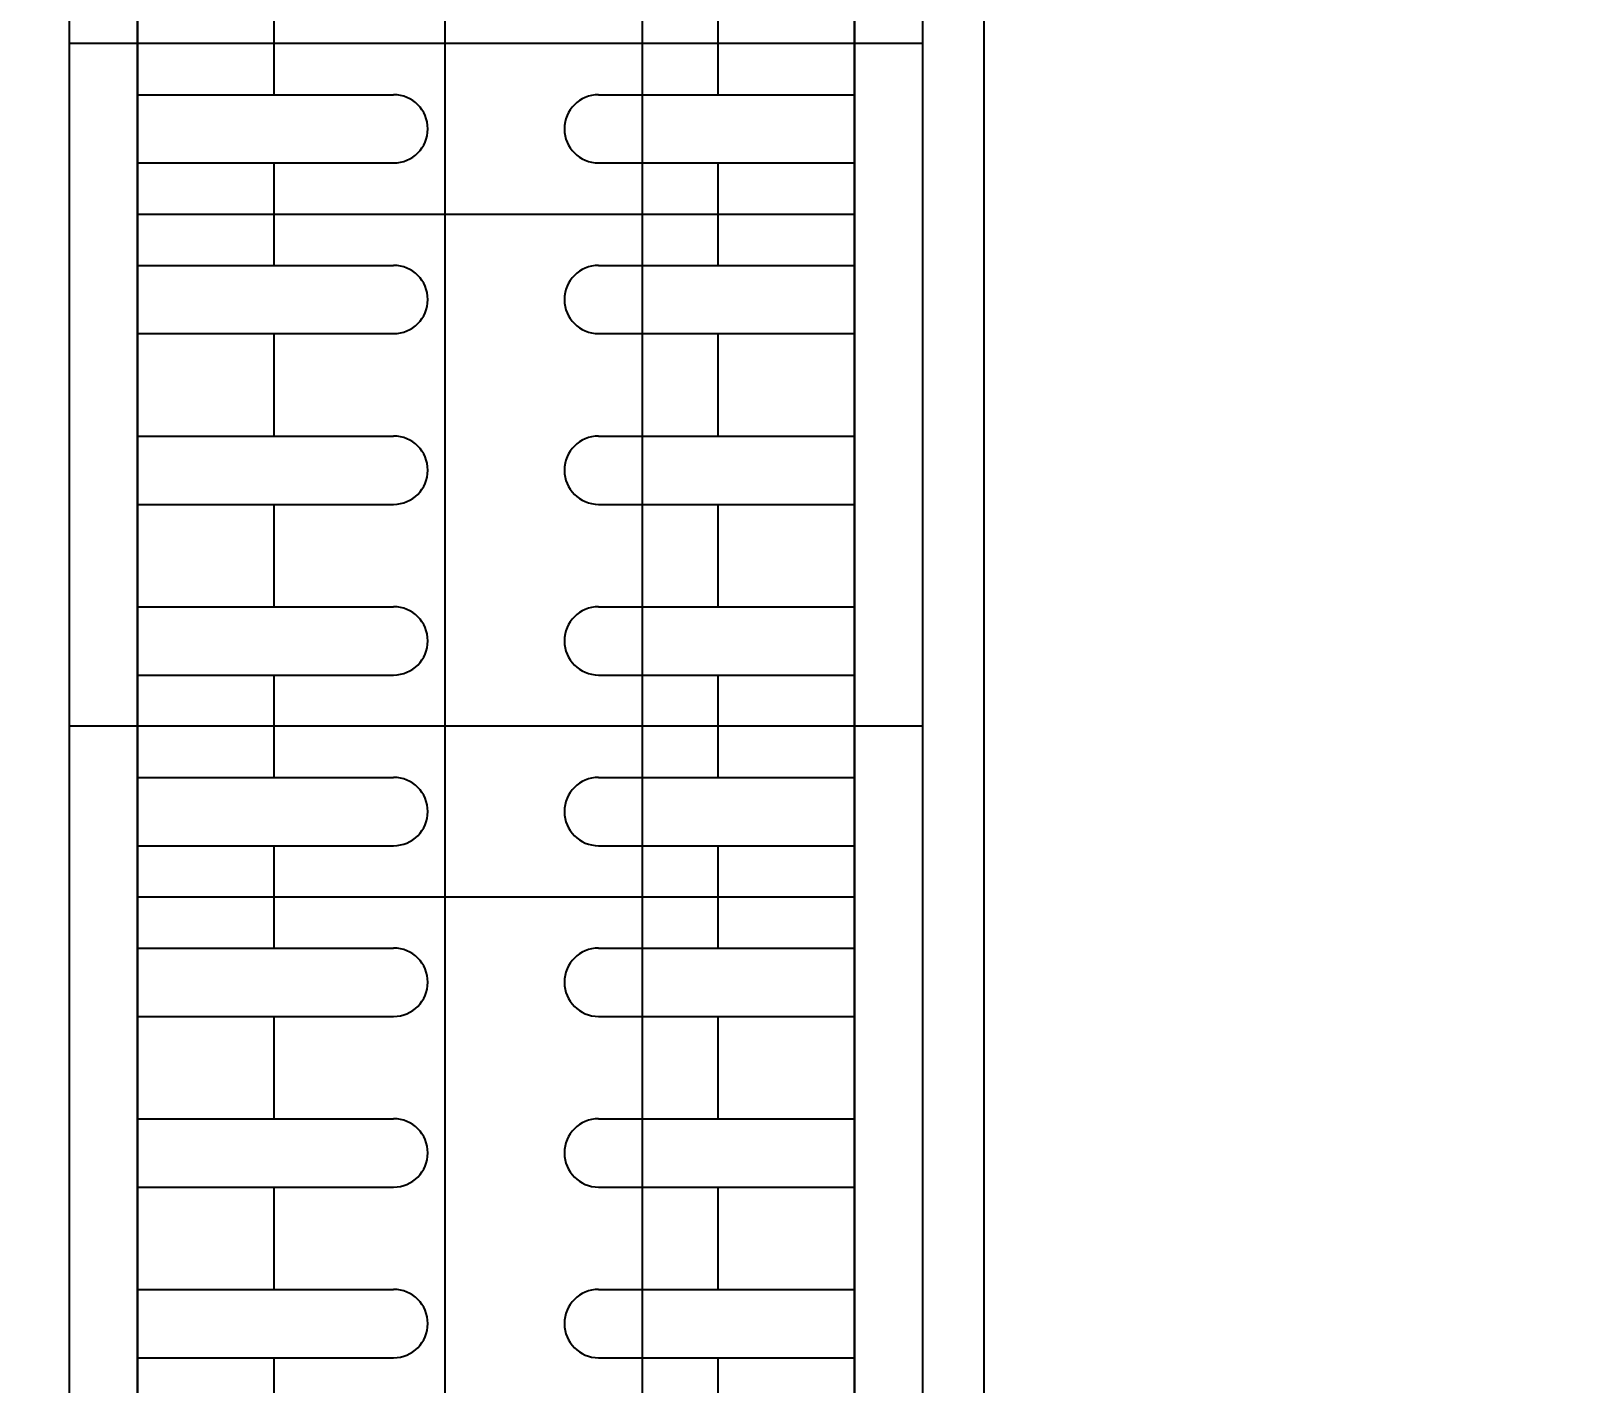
# Model space of a CAD drawing. Header units: inches. Extents: x 21 to 38546, y 13 to 15001.
# Drawn here: x 5545.92 to 5568.41, y 2359.6 to 2379.41 of the extents above; entities that cross this region are included whole.
import ezdxf

# ---------------------------------------------------------------- set-up
doc = ezdxf.new("R2010")
doc.units = ezdxf.units.IN
doc.header["$MEASUREMENT"] = 0
for name, color, linetype in [('pex_boru_dönüş', 5, 'Continuous'), ('pex_boru_gidiş', 1, 'Continuous'), ('RAST-IST-RADYATÖR-DİNAMİK BLOK', 83, 'Continuous')]:
    doc.layers.add(name, color=color, linetype=linetype)
doc.layers.add('Z_MİM_-KM-TEXT', color=8, linetype='Continuous', lineweight=25)
doc.styles.add('S1', font='arial.ttf', dxfattribs={"width": 0.75, "height": 11})

# ---------------------------------------------------------------- blocks, each defined once
blk = doc.blocks.new('IS_RADYATOR-PLAN-90')
at = {"layer": 'RAST-IST-RADYATÖR-DİNAMİK BLOK', "color": 7}
for p, q in [((80.75, 11.5), (80.75, 7.75)), ((81.75, 11.5), (81.75, 7.75)), ((83.25, 11.5), (83.25, 7.75)), ((84.25, 11.5), (84.25, 7.75)), ((85.75, 11.5), (85.75, 7.75)), ((86.75, 11.5), (86.75, 7.75)), ((80, 9.5), (80.75, 9.5)), ((81.75, 9.5), (82.5, 9.5)), ((82.5, 9.5), (83.25, 9.5)), ((84.25, 9.5), (85, 9.5)), ((85, 9.5), (85.75, 9.5)), ((86.75, 9.5), (87.5, 9.5)), ((80.75, 4.75), (80.75, 1)), ((81.75, 4.75), (81.75, 1)), ((83.25, 4.75), (83.25, 1)), ((84.25, 4.75), (84.25, 1)), ((85.75, 4.75), (85.75, 1)), ((86.75, 4.75), (86.75, 1)), ((80, 3), (80.75, 3)), ((81.75, 3), (82.5, 3)), ((82.5, 3), (83.25, 3)), ((84.25, 3), (85, 3)), ((85, 3), (85.75, 3)), ((86.75, 3), (87.5, 3))]:
    blk.add_line(p, q, dxfattribs=at)
at = {"layer": 'RAST-IST-RADYATÖR-DİNAMİK BLOK'}
for points in [[(0, 0), (90, 0), (90, 12.5), (0, 12.5)], [(2.5, 11.5), (87.5, 11.5), (87.5, 1), (2.5, 1)]]:
    blk.add_lwpolyline(points, dxfattribs=at)
at = {"layer": 'RAST-IST-RADYATÖR-DİNAMİK BLOK', "color": 7}
for centre, start, end in [((81.25, 7.75), 180, 0), ((83.75, 7.75), 180, 0), ((86.25, 7.75), 180, 0), ((81.25, 4.75), 0, 180), ((83.75, 4.75), 0, 180), ((86.25, 4.75), 0, 180)]:
    blk.add_arc(centre, 0.5, start, end, dxfattribs=at)
blk = doc.blocks.new('IS_RADYATOR-PLAN-100')
at = {"layer": 'RAST-IST-RADYATÖR-DİNAMİK BLOK', "color": 7}
for p, q in [((80.75, 11.5), (80.75, 7.75)), ((81.75, 11.5), (81.75, 7.75)), ((83.25, 11.5), (83.25, 7.75)), ((84.25, 11.5), (84.25, 7.75)), ((85.75, 11.5), (85.75, 7.75)), ((86.75, 11.5), (86.75, 7.75)), ((88.25, 11.5), (88.25, 7.75)), ((89.25, 11.5), (89.25, 7.75)), ((90.75, 11.5), (90.75, 7.75)), ((91.75, 11.5), (91.75, 7.75)), ((93.25, 11.5), (93.25, 7.75)), ((94.25, 11.5), (94.25, 7.75)), ((95.75, 11.5), (95.75, 7.75)), ((96.75, 11.5), (96.75, 7.75)), ((80, 9.5), (80.75, 9.5)), ((81.75, 9.5), (82.5, 9.5)), ((82.5, 9.5), (83.25, 9.5)), ((84.25, 9.5), (85, 9.5)), ((85, 9.5), (85.75, 9.5)), ((86.75, 9.5), (87.5, 9.5)), ((87.5, 9.5), (88.25, 9.5)), ((89.25, 9.5), (90, 9.5)), ((90, 9.5), (90.75, 9.5)), ((91.75, 9.5), (92.5, 9.5)), ((92.5, 9.5), (93.25, 9.5)), ((94.25, 9.5), (95, 9.5)), ((95, 9.5), (95.75, 9.5)), ((96.75, 9.5), (97.5, 9.5)), ((80.75, 4.75), (80.75, 1)), ((81.75, 4.75), (81.75, 1)), ((83.25, 4.75), (83.25, 1)), ((84.25, 4.75), (84.25, 1)), ((85.75, 4.75), (85.75, 1)), ((86.75, 4.75), (86.75, 1)), ((88.25, 4.75), (88.25, 1)), ((89.25, 4.75), (89.25, 1)), ((90.75, 4.75), (90.75, 1)), ((91.75, 4.75), (91.75, 1)), ((93.25, 4.75), (93.25, 1)), ((94.25, 4.75), (94.25, 1)), ((95.75, 4.75), (95.75, 1)), ((96.75, 4.75), (96.75, 1)), ((80, 3), (80.75, 3)), ((81.75, 3), (82.5, 3)), ((82.5, 3), (83.25, 3)), ((84.25, 3), (85, 3)), ((85, 3), (85.75, 3)), ((86.75, 3), (87.5, 3)), ((87.5, 3), (88.25, 3)), ((89.25, 3), (90, 3)), ((90, 3), (90.75, 3)), ((91.75, 3), (92.5, 3)), ((92.5, 3), (93.25, 3)), ((94.25, 3), (95, 3)), ((95, 3), (95.75, 3)), ((96.75, 3), (97.5, 3))]:
    blk.add_line(p, q, dxfattribs=at)
at = {"layer": 'RAST-IST-RADYATÖR-DİNAMİK BLOK'}
for points in [[(0, 0), (100, 0), (100, 12.5), (0, 12.5)], [(2.5, 11.5), (97.5, 11.5), (97.5, 1), (2.5, 1)]]:
    blk.add_lwpolyline(points, dxfattribs=at)
at = {"layer": 'RAST-IST-RADYATÖR-DİNAMİK BLOK', "color": 7}
for centre, start, end in [((81.25, 7.75), 180, 0), ((83.75, 7.75), 180, 0), ((86.25, 7.75), 180, 0), ((88.75, 7.75), 180, 0), ((91.25, 7.75), 180, 0), ((93.75, 7.75), 180, 0), ((96.25, 7.75), 180, 0), ((81.25, 4.75), 0, 180), ((83.75, 4.75), 0, 180), ((86.25, 4.75), 0, 180), ((88.75, 4.75), 0, 180), ((91.25, 4.75), 0, 180), ((93.75, 4.75), 0, 180), ((96.25, 4.75), 0, 180)]:
    blk.add_arc(centre, 0.5, start, end, dxfattribs=at)
blk = doc.blocks.new('IS_RADYATOR-PLAN-110')
at = {"layer": 'RAST-IST-RADYATÖR-DİNAMİK BLOK', "color": 7}
for p, q in [((80.75, 11.5), (80.75, 7.75)), ((81.75, 11.5), (81.75, 7.75)), ((83.25, 11.5), (83.25, 7.75)), ((84.25, 11.5), (84.25, 7.75)), ((85.75, 11.5), (85.75, 7.75)), ((86.75, 11.5), (86.75, 7.75)), ((88.25, 11.5), (88.25, 7.75)), ((89.25, 11.5), (89.25, 7.75)), ((90.75, 11.5), (90.75, 7.75)), ((91.75, 11.5), (91.75, 7.75)), ((93.25, 11.5), (93.25, 7.75)), ((94.25, 11.5), (94.25, 7.75)), ((95.75, 11.5), (95.75, 7.75)), ((96.75, 11.5), (96.75, 7.75)), ((98.25, 11.5), (98.25, 7.75)), ((99.25, 11.5), (99.25, 7.75)), ((80, 9.5), (80.75, 9.5)), ((81.75, 9.5), (82.5, 9.5)), ((82.5, 9.5), (83.25, 9.5)), ((84.25, 9.5), (85, 9.5)), ((85, 9.5), (85.75, 9.5)), ((86.75, 9.5), (87.5, 9.5)), ((87.5, 9.5), (88.25, 9.5)), ((89.25, 9.5), (90, 9.5)), ((90, 9.5), (90.75, 9.5)), ((91.75, 9.5), (92.5, 9.5)), ((92.5, 9.5), (93.25, 9.5)), ((94.25, 9.5), (95, 9.5)), ((95, 9.5), (95.75, 9.5)), ((96.75, 9.5), (97.5, 9.5)), ((97.5, 9.5), (98.25, 9.5)), ((99.25, 9.5), (100, 9.5)), ((100, 9.5), (100.75, 9.5)), ((80.75, 4.75), (80.75, 1)), ((81.75, 4.75), (81.75, 1)), ((83.25, 4.75), (83.25, 1)), ((84.25, 4.75), (84.25, 1)), ((85.75, 4.75), (85.75, 1)), ((86.75, 4.75), (86.75, 1)), ((88.25, 4.75), (88.25, 1)), ((89.25, 4.75), (89.25, 1)), ((90.75, 4.75), (90.75, 1)), ((91.75, 4.75), (91.75, 1)), ((93.25, 4.75), (93.25, 1)), ((94.25, 4.75), (94.25, 1)), ((95.75, 4.75), (95.75, 1)), ((96.75, 4.75), (96.75, 1)), ((98.25, 4.75), (98.25, 1)), ((99.25, 4.75), (99.25, 1)), ((80, 3), (80.75, 3)), ((81.75, 3), (82.5, 3)), ((82.5, 3), (83.25, 3)), ((84.25, 3), (85, 3)), ((85, 3), (85.75, 3)), ((86.75, 3), (87.5, 3)), ((87.5, 3), (88.25, 3)), ((89.25, 3), (90, 3)), ((90, 3), (90.75, 3)), ((91.75, 3), (92.5, 3)), ((92.5, 3), (93.25, 3)), ((94.25, 3), (95, 3)), ((95, 3), (95.75, 3)), ((96.75, 3), (97.5, 3)), ((97.5, 3), (98.25, 3)), ((99.25, 3), (100, 3)), ((100, 3), (100.75, 3))]:
    blk.add_line(p, q, dxfattribs=at)
at = {"layer": 'RAST-IST-RADYATÖR-DİNAMİK BLOK'}
for points in [[(0, 0), (110, 0), (110, 12.5), (0, 12.5)], [(2.5, 11.5), (107.5, 11.5), (107.5, 1), (2.5, 1)]]:
    blk.add_lwpolyline(points, dxfattribs=at)
at = {"layer": 'RAST-IST-RADYATÖR-DİNAMİK BLOK', "color": 7}
for centre, start, end in [((81.25, 7.75), 180, 0), ((83.75, 7.75), 180, 0), ((86.25, 7.75), 180, 0), ((88.75, 7.75), 180, 0), ((91.25, 7.75), 180, 0), ((93.75, 7.75), 180, 0), ((96.25, 7.75), 180, 0), ((98.75, 7.75), 180, 0), ((81.25, 4.75), 0, 180), ((83.75, 4.75), 0, 180), ((86.25, 4.75), 0, 180), ((88.75, 4.75), 0, 180), ((91.25, 4.75), 0, 180), ((93.75, 4.75), 0, 180), ((96.25, 4.75), 0, 180), ((98.75, 4.75), 0, 180)]:
    blk.add_arc(centre, 0.5, start, end, dxfattribs=at)
blk = doc.blocks.new('IS_RADYATOR-PLAN-120')
at = {"layer": 'RAST-IST-RADYATÖR-DİNAMİK BLOK', "color": 7}
for p, q in [((80.75, 11.5), (80.75, 7.75)), ((81.75, 11.5), (81.75, 7.75)), ((83.25, 11.5), (83.25, 7.75)), ((84.25, 11.5), (84.25, 7.75)), ((85.75, 11.5), (85.75, 7.75)), ((86.75, 11.5), (86.75, 7.75)), ((88.25, 11.5), (88.25, 7.75)), ((89.25, 11.5), (89.25, 7.75)), ((90.75, 11.5), (90.75, 7.75)), ((91.75, 11.5), (91.75, 7.75)), ((93.25, 11.5), (93.25, 7.75)), ((94.25, 11.5), (94.25, 7.75)), ((95.75, 11.5), (95.75, 7.75)), ((96.75, 11.5), (96.75, 7.75)), ((98.25, 11.5), (98.25, 7.75)), ((99.25, 11.5), (99.25, 7.75)), ((80, 9.5), (80.75, 9.5)), ((81.75, 9.5), (82.5, 9.5)), ((82.5, 9.5), (83.25, 9.5)), ((84.25, 9.5), (85, 9.5)), ((85, 9.5), (85.75, 9.5)), ((86.75, 9.5), (87.5, 9.5)), ((87.5, 9.5), (88.25, 9.5)), ((89.25, 9.5), (90, 9.5)), ((90, 9.5), (90.75, 9.5)), ((91.75, 9.5), (92.5, 9.5)), ((92.5, 9.5), (93.25, 9.5)), ((94.25, 9.5), (95, 9.5)), ((95, 9.5), (95.75, 9.5)), ((96.75, 9.5), (97.5, 9.5)), ((97.5, 9.5), (98.25, 9.5)), ((99.25, 9.5), (100, 9.5)), ((100, 9.5), (100.75, 9.5)), ((80.75, 4.75), (80.75, 1)), ((81.75, 4.75), (81.75, 1)), ((83.25, 4.75), (83.25, 1)), ((84.25, 4.75), (84.25, 1)), ((85.75, 4.75), (85.75, 1)), ((86.75, 4.75), (86.75, 1)), ((88.25, 4.75), (88.25, 1)), ((89.25, 4.75), (89.25, 1)), ((90.75, 4.75), (90.75, 1)), ((91.75, 4.75), (91.75, 1)), ((93.25, 4.75), (93.25, 1)), ((94.25, 4.75), (94.25, 1)), ((95.75, 4.75), (95.75, 1)), ((96.75, 4.75), (96.75, 1)), ((98.25, 4.75), (98.25, 1)), ((99.25, 4.75), (99.25, 1)), ((80, 3), (80.75, 3)), ((81.75, 3), (82.5, 3)), ((82.5, 3), (83.25, 3)), ((84.25, 3), (85, 3)), ((85, 3), (85.75, 3)), ((86.75, 3), (87.5, 3)), ((87.5, 3), (88.25, 3)), ((89.25, 3), (90, 3)), ((90, 3), (90.75, 3)), ((91.75, 3), (92.5, 3)), ((92.5, 3), (93.25, 3)), ((94.25, 3), (95, 3)), ((95, 3), (95.75, 3)), ((96.75, 3), (97.5, 3)), ((97.5, 3), (98.25, 3)), ((99.25, 3), (100, 3)), ((100, 3), (100.75, 3))]:
    blk.add_line(p, q, dxfattribs=at)
at = {"layer": 'RAST-IST-RADYATÖR-DİNAMİK BLOK'}
for points in [[(0, 0), (120, 0), (120, 12.5), (0, 12.5)], [(2.5, 11.5), (117.5, 11.5), (117.5, 1), (2.5, 1)]]:
    blk.add_lwpolyline(points, dxfattribs=at)
at = {"layer": 'RAST-IST-RADYATÖR-DİNAMİK BLOK', "color": 7}
for centre, start, end in [((81.25, 7.75), 180, 0), ((83.75, 7.75), 180, 0), ((86.25, 7.75), 180, 0), ((88.75, 7.75), 180, 0), ((91.25, 7.75), 180, 0), ((93.75, 7.75), 180, 0), ((96.25, 7.75), 180, 0), ((98.75, 7.75), 180, 0), ((81.25, 4.75), 0, 180), ((83.75, 4.75), 0, 180), ((86.25, 4.75), 0, 180), ((88.75, 4.75), 0, 180), ((91.25, 4.75), 0, 180), ((93.75, 4.75), 0, 180), ((96.25, 4.75), 0, 180), ((98.75, 4.75), 0, 180)]:
    blk.add_arc(centre, 0.5, start, end, dxfattribs=at)
blk = doc.blocks.new('IS_RADYATOR-PLAN-130')
at = {"layer": 'RAST-IST-RADYATÖR-DİNAMİK BLOK', "color": 7}
for p, q in [((80.75, 11.5), (80.75, 7.75)), ((81.75, 11.5), (81.75, 7.75)), ((83.25, 11.5), (83.25, 7.75)), ((84.25, 11.5), (84.25, 7.75)), ((85.75, 11.5), (85.75, 7.75)), ((86.75, 11.5), (86.75, 7.75)), ((88.25, 11.5), (88.25, 7.75)), ((89.25, 11.5), (89.25, 7.75)), ((90.75, 11.5), (90.75, 7.75)), ((91.75, 11.5), (91.75, 7.75)), ((93.25, 11.5), (93.25, 7.75)), ((94.25, 11.5), (94.25, 7.75)), ((95.75, 11.5), (95.75, 7.75)), ((96.75, 11.5), (96.75, 7.75)), ((98.25, 11.5), (98.25, 7.75)), ((99.25, 11.5), (99.25, 7.75)), ((80, 9.5), (80.75, 9.5)), ((81.75, 9.5), (82.5, 9.5)), ((82.5, 9.5), (83.25, 9.5)), ((84.25, 9.5), (85, 9.5)), ((85, 9.5), (85.75, 9.5)), ((86.75, 9.5), (87.5, 9.5)), ((87.5, 9.5), (88.25, 9.5)), ((89.25, 9.5), (90, 9.5)), ((90, 9.5), (90.75, 9.5)), ((91.75, 9.5), (92.5, 9.5)), ((92.5, 9.5), (93.25, 9.5)), ((94.25, 9.5), (95, 9.5)), ((95, 9.5), (95.75, 9.5)), ((96.75, 9.5), (97.5, 9.5)), ((97.5, 9.5), (98.25, 9.5)), ((99.25, 9.5), (100, 9.5)), ((100, 9.5), (100.75, 9.5)), ((80.75, 4.75), (80.75, 1)), ((81.75, 4.75), (81.75, 1)), ((83.25, 4.75), (83.25, 1)), ((84.25, 4.75), (84.25, 1)), ((85.75, 4.75), (85.75, 1)), ((86.75, 4.75), (86.75, 1)), ((88.25, 4.75), (88.25, 1)), ((89.25, 4.75), (89.25, 1)), ((90.75, 4.75), (90.75, 1)), ((91.75, 4.75), (91.75, 1)), ((93.25, 4.75), (93.25, 1)), ((94.25, 4.75), (94.25, 1)), ((95.75, 4.75), (95.75, 1)), ((96.75, 4.75), (96.75, 1)), ((98.25, 4.75), (98.25, 1)), ((99.25, 4.75), (99.25, 1)), ((80, 3), (80.75, 3)), ((81.75, 3), (82.5, 3)), ((82.5, 3), (83.25, 3)), ((84.25, 3), (85, 3)), ((85, 3), (85.75, 3)), ((86.75, 3), (87.5, 3)), ((87.5, 3), (88.25, 3)), ((89.25, 3), (90, 3)), ((90, 3), (90.75, 3)), ((91.75, 3), (92.5, 3)), ((92.5, 3), (93.25, 3)), ((94.25, 3), (95, 3)), ((95, 3), (95.75, 3)), ((96.75, 3), (97.5, 3)), ((97.5, 3), (98.25, 3)), ((99.25, 3), (100, 3)), ((100, 3), (100.75, 3))]:
    blk.add_line(p, q, dxfattribs=at)
at = {"layer": 'RAST-IST-RADYATÖR-DİNAMİK BLOK'}
for points in [[(0, 0), (130, 0), (130, 12.5), (0, 12.5)], [(2.5, 11.5), (127.5, 11.5), (127.5, 1), (2.5, 1)]]:
    blk.add_lwpolyline(points, dxfattribs=at)
at = {"layer": 'RAST-IST-RADYATÖR-DİNAMİK BLOK', "color": 7}
for centre, start, end in [((81.25, 7.75), 180, 0), ((83.75, 7.75), 180, 0), ((86.25, 7.75), 180, 0), ((88.75, 7.75), 180, 0), ((91.25, 7.75), 180, 0), ((93.75, 7.75), 180, 0), ((96.25, 7.75), 180, 0), ((98.75, 7.75), 180, 0), ((81.25, 4.75), 0, 180), ((83.75, 4.75), 0, 180), ((86.25, 4.75), 0, 180), ((88.75, 4.75), 0, 180), ((91.25, 4.75), 0, 180), ((93.75, 4.75), 0, 180), ((96.25, 4.75), 0, 180), ((98.75, 4.75), 0, 180)]:
    blk.add_arc(centre, 0.5, start, end, dxfattribs=at)
blk = doc.blocks.new('IS_RADYATOR-PLAN-140')
at = {"layer": 'RAST-IST-RADYATÖR-DİNAMİK BLOK', "color": 7}
for p, q in [((80.75, 11.5), (80.75, 7.75)), ((81.75, 11.5), (81.75, 7.75)), ((83.25, 11.5), (83.25, 7.75)), ((84.25, 11.5), (84.25, 7.75)), ((85.75, 11.5), (85.75, 7.75)), ((86.75, 11.5), (86.75, 7.75)), ((88.25, 11.5), (88.25, 7.75)), ((89.25, 11.5), (89.25, 7.75)), ((90.75, 11.5), (90.75, 7.75)), ((91.75, 11.5), (91.75, 7.75)), ((93.25, 11.5), (93.25, 7.75)), ((94.25, 11.5), (94.25, 7.75)), ((95.75, 11.5), (95.75, 7.75)), ((96.75, 11.5), (96.75, 7.75)), ((98.25, 11.5), (98.25, 7.75)), ((99.25, 11.5), (99.25, 7.75)), ((80, 9.5), (80.75, 9.5)), ((81.75, 9.5), (82.5, 9.5)), ((82.5, 9.5), (83.25, 9.5)), ((84.25, 9.5), (85, 9.5)), ((85, 9.5), (85.75, 9.5)), ((86.75, 9.5), (87.5, 9.5)), ((87.5, 9.5), (88.25, 9.5)), ((89.25, 9.5), (90, 9.5)), ((90, 9.5), (90.75, 9.5)), ((91.75, 9.5), (92.5, 9.5)), ((92.5, 9.5), (93.25, 9.5)), ((94.25, 9.5), (95, 9.5)), ((95, 9.5), (95.75, 9.5)), ((96.75, 9.5), (97.5, 9.5)), ((97.5, 9.5), (98.25, 9.5)), ((99.25, 9.5), (100, 9.5)), ((100, 9.5), (100.75, 9.5)), ((80.75, 4.75), (80.75, 1)), ((81.75, 4.75), (81.75, 1)), ((83.25, 4.75), (83.25, 1)), ((84.25, 4.75), (84.25, 1)), ((85.75, 4.75), (85.75, 1)), ((86.75, 4.75), (86.75, 1)), ((88.25, 4.75), (88.25, 1)), ((89.25, 4.75), (89.25, 1)), ((90.75, 4.75), (90.75, 1)), ((91.75, 4.75), (91.75, 1)), ((93.25, 4.75), (93.25, 1)), ((94.25, 4.75), (94.25, 1)), ((95.75, 4.75), (95.75, 1)), ((96.75, 4.75), (96.75, 1)), ((98.25, 4.75), (98.25, 1)), ((99.25, 4.75), (99.25, 1)), ((80, 3), (80.75, 3)), ((81.75, 3), (82.5, 3)), ((82.5, 3), (83.25, 3)), ((84.25, 3), (85, 3)), ((85, 3), (85.75, 3)), ((86.75, 3), (87.5, 3)), ((87.5, 3), (88.25, 3)), ((89.25, 3), (90, 3)), ((90, 3), (90.75, 3)), ((91.75, 3), (92.5, 3)), ((92.5, 3), (93.25, 3)), ((94.25, 3), (95, 3)), ((95, 3), (95.75, 3)), ((96.75, 3), (97.5, 3)), ((97.5, 3), (98.25, 3)), ((99.25, 3), (100, 3)), ((100, 3), (100.75, 3))]:
    blk.add_line(p, q, dxfattribs=at)
at = {"layer": 'RAST-IST-RADYATÖR-DİNAMİK BLOK'}
for points in [[(0, 0), (140, 0), (140, 12.5), (0, 12.5)], [(2.5, 11.5), (137.5, 11.5), (137.5, 1), (2.5, 1)]]:
    blk.add_lwpolyline(points, dxfattribs=at)
at = {"layer": 'RAST-IST-RADYATÖR-DİNAMİK BLOK', "color": 7}
for centre, start, end in [((81.25, 7.75), 180, 0), ((83.75, 7.75), 180, 0), ((86.25, 7.75), 180, 0), ((88.75, 7.75), 180, 0), ((91.25, 7.75), 180, 0), ((93.75, 7.75), 180, 0), ((96.25, 7.75), 180, 0), ((98.75, 7.75), 180, 0), ((81.25, 4.75), 0, 180), ((83.75, 4.75), 0, 180), ((86.25, 4.75), 0, 180), ((88.75, 4.75), 0, 180), ((91.25, 4.75), 0, 180), ((93.75, 4.75), 0, 180), ((96.25, 4.75), 0, 180), ((98.75, 4.75), 0, 180)]:
    blk.add_arc(centre, 0.5, start, end, dxfattribs=at)
blk = doc.blocks.new('IS_RADYATOR-PLAN-150')
at = {"layer": 'RAST-IST-RADYATÖR-DİNAMİK BLOK', "color": 7}
for p, q in [((80.75, 11.5), (80.75, 7.75)), ((81.75, 11.5), (81.75, 7.75)), ((83.25, 11.5), (83.25, 7.75)), ((84.25, 11.5), (84.25, 7.75)), ((85.75, 11.5), (85.75, 7.75)), ((86.75, 11.5), (86.75, 7.75)), ((88.25, 11.5), (88.25, 7.75)), ((89.25, 11.5), (89.25, 7.75)), ((90.75, 11.5), (90.75, 7.75)), ((91.75, 11.5), (91.75, 7.75)), ((93.25, 11.5), (93.25, 7.75)), ((94.25, 11.5), (94.25, 7.75)), ((95.75, 11.5), (95.75, 7.75)), ((96.75, 11.5), (96.75, 7.75)), ((98.25, 11.5), (98.25, 7.75)), ((99.25, 11.5), (99.25, 7.75)), ((80, 9.5), (80.75, 9.5)), ((81.75, 9.5), (82.5, 9.5)), ((82.5, 9.5), (83.25, 9.5)), ((84.25, 9.5), (85, 9.5)), ((85, 9.5), (85.75, 9.5)), ((86.75, 9.5), (87.5, 9.5)), ((87.5, 9.5), (88.25, 9.5)), ((89.25, 9.5), (90, 9.5)), ((90, 9.5), (90.75, 9.5)), ((91.75, 9.5), (92.5, 9.5)), ((92.5, 9.5), (93.25, 9.5)), ((94.25, 9.5), (95, 9.5)), ((95, 9.5), (95.75, 9.5)), ((96.75, 9.5), (97.5, 9.5)), ((97.5, 9.5), (98.25, 9.5)), ((99.25, 9.5), (100, 9.5)), ((100, 9.5), (100.75, 9.5)), ((80.75, 4.75), (80.75, 1)), ((81.75, 4.75), (81.75, 1)), ((83.25, 4.75), (83.25, 1)), ((84.25, 4.75), (84.25, 1)), ((85.75, 4.75), (85.75, 1)), ((86.75, 4.75), (86.75, 1)), ((88.25, 4.75), (88.25, 1)), ((89.25, 4.75), (89.25, 1)), ((90.75, 4.75), (90.75, 1)), ((91.75, 4.75), (91.75, 1)), ((93.25, 4.75), (93.25, 1)), ((94.25, 4.75), (94.25, 1)), ((95.75, 4.75), (95.75, 1)), ((96.75, 4.75), (96.75, 1)), ((98.25, 4.75), (98.25, 1)), ((99.25, 4.75), (99.25, 1)), ((80, 3), (80.75, 3)), ((81.75, 3), (82.5, 3)), ((82.5, 3), (83.25, 3)), ((84.25, 3), (85, 3)), ((85, 3), (85.75, 3)), ((86.75, 3), (87.5, 3)), ((87.5, 3), (88.25, 3)), ((89.25, 3), (90, 3)), ((90, 3), (90.75, 3)), ((91.75, 3), (92.5, 3)), ((92.5, 3), (93.25, 3)), ((94.25, 3), (95, 3)), ((95, 3), (95.75, 3)), ((96.75, 3), (97.5, 3)), ((97.5, 3), (98.25, 3)), ((99.25, 3), (100, 3)), ((100, 3), (100.75, 3))]:
    blk.add_line(p, q, dxfattribs=at)
at = {"layer": 'RAST-IST-RADYATÖR-DİNAMİK BLOK'}
for points in [[(-5, 0), (145, 0), (145, 12.5), (-5, 12.5)], [(-2.5, 11.5), (142.5, 11.5), (142.5, 1), (-2.5, 1)]]:
    blk.add_lwpolyline(points, dxfattribs=at)
at = {"layer": 'RAST-IST-RADYATÖR-DİNAMİK BLOK', "color": 7}
for centre, start, end in [((81.25, 7.75), 180, 0), ((83.75, 7.75), 180, 0), ((86.25, 7.75), 180, 0), ((88.75, 7.75), 180, 0), ((91.25, 7.75), 180, 0), ((93.75, 7.75), 180, 0), ((96.25, 7.75), 180, 0), ((98.75, 7.75), 180, 0), ((81.25, 4.75), 0, 180), ((83.75, 4.75), 0, 180), ((86.25, 4.75), 0, 180), ((88.75, 4.75), 0, 180), ((91.25, 4.75), 0, 180), ((93.75, 4.75), 0, 180), ((96.25, 4.75), 0, 180), ((98.75, 4.75), 0, 180)]:
    blk.add_arc(centre, 0.5, start, end, dxfattribs=at)
blk = doc.blocks.new('IS_RADYATOR-PLAN-160')
at = {"layer": 'RAST-IST-RADYATÖR-DİNAMİK BLOK', "color": 7}
for p, q in [((80.75, 11.5), (80.75, 7.75)), ((81.75, 11.5), (81.75, 7.75)), ((83.25, 11.5), (83.25, 7.75)), ((84.25, 11.5), (84.25, 7.75)), ((85.75, 11.5), (85.75, 7.75)), ((86.75, 11.5), (86.75, 7.75)), ((88.25, 11.5), (88.25, 7.75)), ((89.25, 11.5), (89.25, 7.75)), ((90.75, 11.5), (90.75, 7.75)), ((91.75, 11.5), (91.75, 7.75)), ((93.25, 11.5), (93.25, 7.75)), ((94.25, 11.5), (94.25, 7.75)), ((95.75, 11.5), (95.75, 7.75)), ((96.75, 11.5), (96.75, 7.75)), ((98.25, 11.5), (98.25, 7.75)), ((99.25, 11.5), (99.25, 7.75)), ((80, 9.5), (80.75, 9.5)), ((81.75, 9.5), (82.5, 9.5)), ((82.5, 9.5), (83.25, 9.5)), ((84.25, 9.5), (85, 9.5)), ((85, 9.5), (85.75, 9.5)), ((86.75, 9.5), (87.5, 9.5)), ((87.5, 9.5), (88.25, 9.5)), ((89.25, 9.5), (90, 9.5)), ((90, 9.5), (90.75, 9.5)), ((91.75, 9.5), (92.5, 9.5)), ((92.5, 9.5), (93.25, 9.5)), ((94.25, 9.5), (95, 9.5)), ((95, 9.5), (95.75, 9.5)), ((96.75, 9.5), (97.5, 9.5)), ((97.5, 9.5), (98.25, 9.5)), ((99.25, 9.5), (100, 9.5)), ((100, 9.5), (100.75, 9.5)), ((80.75, 4.75), (80.75, 1)), ((81.75, 4.75), (81.75, 1)), ((83.25, 4.75), (83.25, 1)), ((84.25, 4.75), (84.25, 1)), ((85.75, 4.75), (85.75, 1)), ((86.75, 4.75), (86.75, 1)), ((88.25, 4.75), (88.25, 1)), ((89.25, 4.75), (89.25, 1)), ((90.75, 4.75), (90.75, 1)), ((91.75, 4.75), (91.75, 1)), ((93.25, 4.75), (93.25, 1)), ((94.25, 4.75), (94.25, 1)), ((95.75, 4.75), (95.75, 1)), ((96.75, 4.75), (96.75, 1)), ((98.25, 4.75), (98.25, 1)), ((99.25, 4.75), (99.25, 1)), ((80, 3), (80.75, 3)), ((81.75, 3), (82.5, 3)), ((82.5, 3), (83.25, 3)), ((84.25, 3), (85, 3)), ((85, 3), (85.75, 3)), ((86.75, 3), (87.5, 3)), ((87.5, 3), (88.25, 3)), ((89.25, 3), (90, 3)), ((90, 3), (90.75, 3)), ((91.75, 3), (92.5, 3)), ((92.5, 3), (93.25, 3)), ((94.25, 3), (95, 3)), ((95, 3), (95.75, 3)), ((96.75, 3), (97.5, 3)), ((97.5, 3), (98.25, 3)), ((99.25, 3), (100, 3)), ((100, 3), (100.75, 3))]:
    blk.add_line(p, q, dxfattribs=at)
at = {"layer": 'RAST-IST-RADYATÖR-DİNAMİK BLOK'}
for points in [[(-5, 0), (155, 0), (155, 12.5), (-5, 12.5)], [(-2.5, 11.5), (152.5, 11.5), (152.5, 1), (-2.5, 1)]]:
    blk.add_lwpolyline(points, dxfattribs=at)
at = {"layer": 'RAST-IST-RADYATÖR-DİNAMİK BLOK', "color": 7}
for centre, start, end in [((81.25, 7.75), 180, 0), ((83.75, 7.75), 180, 0), ((86.25, 7.75), 180, 0), ((88.75, 7.75), 180, 0), ((91.25, 7.75), 180, 0), ((93.75, 7.75), 180, 0), ((96.25, 7.75), 180, 0), ((98.75, 7.75), 180, 0), ((81.25, 4.75), 0, 180), ((83.75, 4.75), 0, 180), ((86.25, 4.75), 0, 180), ((88.75, 4.75), 0, 180), ((91.25, 4.75), 0, 180), ((93.75, 4.75), 0, 180), ((96.25, 4.75), 0, 180), ((98.75, 4.75), 0, 180)]:
    blk.add_arc(centre, 0.5, start, end, dxfattribs=at)
blk = doc.blocks.new('IS_RADYATOR-PLAN-170')
at = {"layer": 'RAST-IST-RADYATÖR-DİNAMİK BLOK', "color": 7}
for p, q in [((80.75, 11.5), (80.75, 7.75)), ((81.75, 11.5), (81.75, 7.75)), ((83.25, 11.5), (83.25, 7.75)), ((84.25, 11.5), (84.25, 7.75)), ((85.75, 11.5), (85.75, 7.75)), ((86.75, 11.5), (86.75, 7.75)), ((88.25, 11.5), (88.25, 7.75)), ((89.25, 11.5), (89.25, 7.75)), ((90.75, 11.5), (90.75, 7.75)), ((91.75, 11.5), (91.75, 7.75)), ((93.25, 11.5), (93.25, 7.75)), ((94.25, 11.5), (94.25, 7.75)), ((95.75, 11.5), (95.75, 7.75)), ((96.75, 11.5), (96.75, 7.75)), ((98.25, 11.5), (98.25, 7.75)), ((99.25, 11.5), (99.25, 7.75)), ((80, 9.5), (80.75, 9.5)), ((81.75, 9.5), (82.5, 9.5)), ((82.5, 9.5), (83.25, 9.5)), ((84.25, 9.5), (85, 9.5)), ((85, 9.5), (85.75, 9.5)), ((86.75, 9.5), (87.5, 9.5)), ((87.5, 9.5), (88.25, 9.5)), ((89.25, 9.5), (90, 9.5)), ((90, 9.5), (90.75, 9.5)), ((91.75, 9.5), (92.5, 9.5)), ((92.5, 9.5), (93.25, 9.5)), ((94.25, 9.5), (95, 9.5)), ((95, 9.5), (95.75, 9.5)), ((96.75, 9.5), (97.5, 9.5)), ((97.5, 9.5), (98.25, 9.5)), ((99.25, 9.5), (100, 9.5)), ((100, 9.5), (100.75, 9.5)), ((80.75, 4.75), (80.75, 1)), ((81.75, 4.75), (81.75, 1)), ((83.25, 4.75), (83.25, 1)), ((84.25, 4.75), (84.25, 1)), ((85.75, 4.75), (85.75, 1)), ((86.75, 4.75), (86.75, 1)), ((88.25, 4.75), (88.25, 1)), ((89.25, 4.75), (89.25, 1)), ((90.75, 4.75), (90.75, 1)), ((91.75, 4.75), (91.75, 1)), ((93.25, 4.75), (93.25, 1)), ((94.25, 4.75), (94.25, 1)), ((95.75, 4.75), (95.75, 1)), ((96.75, 4.75), (96.75, 1)), ((98.25, 4.75), (98.25, 1)), ((99.25, 4.75), (99.25, 1)), ((80, 3), (80.75, 3)), ((81.75, 3), (82.5, 3)), ((82.5, 3), (83.25, 3)), ((84.25, 3), (85, 3)), ((85, 3), (85.75, 3)), ((86.75, 3), (87.5, 3)), ((87.5, 3), (88.25, 3)), ((89.25, 3), (90, 3)), ((90, 3), (90.75, 3)), ((91.75, 3), (92.5, 3)), ((92.5, 3), (93.25, 3)), ((94.25, 3), (95, 3)), ((95, 3), (95.75, 3)), ((96.75, 3), (97.5, 3)), ((97.5, 3), (98.25, 3)), ((99.25, 3), (100, 3)), ((100, 3), (100.75, 3))]:
    blk.add_line(p, q, dxfattribs=at)
at = {"layer": 'RAST-IST-RADYATÖR-DİNAMİK BLOK'}
for points in [[(-5, 0), (165, 0), (165, 12.5), (-5, 12.5)], [(-2.5, 11.5), (162.5, 11.5), (162.5, 1), (-2.5, 1)]]:
    blk.add_lwpolyline(points, dxfattribs=at)
at = {"layer": 'RAST-IST-RADYATÖR-DİNAMİK BLOK', "color": 7}
for centre, start, end in [((81.25, 7.75), 180, 0), ((83.75, 7.75), 180, 0), ((86.25, 7.75), 180, 0), ((88.75, 7.75), 180, 0), ((91.25, 7.75), 180, 0), ((93.75, 7.75), 180, 0), ((96.25, 7.75), 180, 0), ((98.75, 7.75), 180, 0), ((81.25, 4.75), 0, 180), ((83.75, 4.75), 0, 180), ((86.25, 4.75), 0, 180), ((88.75, 4.75), 0, 180), ((91.25, 4.75), 0, 180), ((93.75, 4.75), 0, 180), ((96.25, 4.75), 0, 180), ((98.75, 4.75), 0, 180)]:
    blk.add_arc(centre, 0.5, start, end, dxfattribs=at)
blk = doc.blocks.new('IS_RADYATOR-PLAN-180')
at = {"layer": 'RAST-IST-RADYATÖR-DİNAMİK BLOK', "color": 7}
for p, q in [((80.75, 11.5), (80.75, 7.75)), ((81.75, 11.5), (81.75, 7.75)), ((83.25, 11.5), (83.25, 7.75)), ((84.25, 11.5), (84.25, 7.75)), ((85.75, 11.5), (85.75, 7.75)), ((86.75, 11.5), (86.75, 7.75)), ((88.25, 11.5), (88.25, 7.75)), ((89.25, 11.5), (89.25, 7.75)), ((90.75, 11.5), (90.75, 7.75)), ((91.75, 11.5), (91.75, 7.75)), ((93.25, 11.5), (93.25, 7.75)), ((94.25, 11.5), (94.25, 7.75)), ((95.75, 11.5), (95.75, 7.75)), ((96.75, 11.5), (96.75, 7.75)), ((98.25, 11.5), (98.25, 7.75)), ((99.25, 11.5), (99.25, 7.75)), ((80, 9.5), (80.75, 9.5)), ((81.75, 9.5), (82.5, 9.5)), ((82.5, 9.5), (83.25, 9.5)), ((84.25, 9.5), (85, 9.5)), ((85, 9.5), (85.75, 9.5)), ((86.75, 9.5), (87.5, 9.5)), ((87.5, 9.5), (88.25, 9.5)), ((89.25, 9.5), (90, 9.5)), ((90, 9.5), (90.75, 9.5)), ((91.75, 9.5), (92.5, 9.5)), ((92.5, 9.5), (93.25, 9.5)), ((94.25, 9.5), (95, 9.5)), ((95, 9.5), (95.75, 9.5)), ((96.75, 9.5), (97.5, 9.5)), ((97.5, 9.5), (98.25, 9.5)), ((99.25, 9.5), (100, 9.5)), ((100, 9.5), (100.75, 9.5)), ((80.75, 4.75), (80.75, 1)), ((81.75, 4.75), (81.75, 1)), ((83.25, 4.75), (83.25, 1)), ((84.25, 4.75), (84.25, 1)), ((85.75, 4.75), (85.75, 1)), ((86.75, 4.75), (86.75, 1)), ((88.25, 4.75), (88.25, 1)), ((89.25, 4.75), (89.25, 1)), ((90.75, 4.75), (90.75, 1)), ((91.75, 4.75), (91.75, 1)), ((93.25, 4.75), (93.25, 1)), ((94.25, 4.75), (94.25, 1)), ((95.75, 4.75), (95.75, 1)), ((96.75, 4.75), (96.75, 1)), ((98.25, 4.75), (98.25, 1)), ((99.25, 4.75), (99.25, 1)), ((80, 3), (80.75, 3)), ((81.75, 3), (82.5, 3)), ((82.5, 3), (83.25, 3)), ((84.25, 3), (85, 3)), ((85, 3), (85.75, 3)), ((86.75, 3), (87.5, 3)), ((87.5, 3), (88.25, 3)), ((89.25, 3), (90, 3)), ((90, 3), (90.75, 3)), ((91.75, 3), (92.5, 3)), ((92.5, 3), (93.25, 3)), ((94.25, 3), (95, 3)), ((95, 3), (95.75, 3)), ((96.75, 3), (97.5, 3)), ((97.5, 3), (98.25, 3)), ((99.25, 3), (100, 3)), ((100, 3), (100.75, 3))]:
    blk.add_line(p, q, dxfattribs=at)
at = {"layer": 'RAST-IST-RADYATÖR-DİNAMİK BLOK'}
for points in [[(-5, 0), (175, 0), (175, 12.5), (-5, 12.5)], [(-2.5, 11.5), (172.5, 11.5), (172.5, 1), (-2.5, 1)]]:
    blk.add_lwpolyline(points, dxfattribs=at)
at = {"layer": 'RAST-IST-RADYATÖR-DİNAMİK BLOK', "color": 7}
for centre, start, end in [((81.25, 7.75), 180, 0), ((83.75, 7.75), 180, 0), ((86.25, 7.75), 180, 0), ((88.75, 7.75), 180, 0), ((91.25, 7.75), 180, 0), ((93.75, 7.75), 180, 0), ((96.25, 7.75), 180, 0), ((98.75, 7.75), 180, 0), ((81.25, 4.75), 0, 180), ((83.75, 4.75), 0, 180), ((86.25, 4.75), 0, 180), ((88.75, 4.75), 0, 180), ((91.25, 4.75), 0, 180), ((93.75, 4.75), 0, 180), ((96.25, 4.75), 0, 180), ((98.75, 4.75), 0, 180)]:
    blk.add_arc(centre, 0.5, start, end, dxfattribs=at)
blk = doc.blocks.new('IS_RADYATOR-PLAN-190')
at = {"layer": 'RAST-IST-RADYATÖR-DİNAMİK BLOK', "color": 7}
for p, q in [((80.75, 11.5), (80.75, 7.75)), ((81.75, 11.5), (81.75, 7.75)), ((83.25, 11.5), (83.25, 7.75)), ((84.25, 11.5), (84.25, 7.75)), ((85.75, 11.5), (85.75, 7.75)), ((86.75, 11.5), (86.75, 7.75)), ((88.25, 11.5), (88.25, 7.75)), ((89.25, 11.5), (89.25, 7.75)), ((90.75, 11.5), (90.75, 7.75)), ((91.75, 11.5), (91.75, 7.75)), ((93.25, 11.5), (93.25, 7.75)), ((94.25, 11.5), (94.25, 7.75)), ((95.75, 11.5), (95.75, 7.75)), ((96.75, 11.5), (96.75, 7.75)), ((98.25, 11.5), (98.25, 7.75)), ((99.25, 11.5), (99.25, 7.75)), ((80, 9.5), (80.75, 9.5)), ((81.75, 9.5), (82.5, 9.5)), ((82.5, 9.5), (83.25, 9.5)), ((84.25, 9.5), (85, 9.5)), ((85, 9.5), (85.75, 9.5)), ((86.75, 9.5), (87.5, 9.5)), ((87.5, 9.5), (88.25, 9.5)), ((89.25, 9.5), (90, 9.5)), ((90, 9.5), (90.75, 9.5)), ((91.75, 9.5), (92.5, 9.5)), ((92.5, 9.5), (93.25, 9.5)), ((94.25, 9.5), (95, 9.5)), ((95, 9.5), (95.75, 9.5)), ((96.75, 9.5), (97.5, 9.5)), ((97.5, 9.5), (98.25, 9.5)), ((99.25, 9.5), (100, 9.5)), ((100, 9.5), (100.75, 9.5)), ((80.75, 4.75), (80.75, 1)), ((81.75, 4.75), (81.75, 1)), ((83.25, 4.75), (83.25, 1)), ((84.25, 4.75), (84.25, 1)), ((85.75, 4.75), (85.75, 1)), ((86.75, 4.75), (86.75, 1)), ((88.25, 4.75), (88.25, 1)), ((89.25, 4.75), (89.25, 1)), ((90.75, 4.75), (90.75, 1)), ((91.75, 4.75), (91.75, 1)), ((93.25, 4.75), (93.25, 1)), ((94.25, 4.75), (94.25, 1)), ((95.75, 4.75), (95.75, 1)), ((96.75, 4.75), (96.75, 1)), ((98.25, 4.75), (98.25, 1)), ((99.25, 4.75), (99.25, 1)), ((80, 3), (80.75, 3)), ((81.75, 3), (82.5, 3)), ((82.5, 3), (83.25, 3)), ((84.25, 3), (85, 3)), ((85, 3), (85.75, 3)), ((86.75, 3), (87.5, 3)), ((87.5, 3), (88.25, 3)), ((89.25, 3), (90, 3)), ((90, 3), (90.75, 3)), ((91.75, 3), (92.5, 3)), ((92.5, 3), (93.25, 3)), ((94.25, 3), (95, 3)), ((95, 3), (95.75, 3)), ((96.75, 3), (97.5, 3)), ((97.5, 3), (98.25, 3)), ((99.25, 3), (100, 3)), ((100, 3), (100.75, 3))]:
    blk.add_line(p, q, dxfattribs=at)
at = {"layer": 'RAST-IST-RADYATÖR-DİNAMİK BLOK'}
for points in [[(-5, 0), (185, 0), (185, 12.5), (-5, 12.5)], [(182.5, 11.5), (-2.5, 11.5), (-2.5, 1), (182.5, 1)]]:
    blk.add_lwpolyline(points, dxfattribs=at)
at = {"layer": 'RAST-IST-RADYATÖR-DİNAMİK BLOK', "color": 7}
for centre, start, end in [((81.25, 7.75), 180, 0), ((83.75, 7.75), 180, 0), ((86.25, 7.75), 180, 0), ((88.75, 7.75), 180, 0), ((91.25, 7.75), 180, 0), ((93.75, 7.75), 180, 0), ((96.25, 7.75), 180, 0), ((98.75, 7.75), 180, 0), ((81.25, 4.75), 0, 180), ((83.75, 4.75), 0, 180), ((86.25, 4.75), 0, 180), ((88.75, 4.75), 0, 180), ((91.25, 4.75), 0, 180), ((93.75, 4.75), 0, 180), ((96.25, 4.75), 0, 180), ((98.75, 4.75), 0, 180)]:
    blk.add_arc(centre, 0.5, start, end, dxfattribs=at)
blk = doc.blocks.new('IS_RADYATOR-PLAN-200')
at = {"layer": 'RAST-IST-RADYATÖR-DİNAMİK BLOK', "color": 7}
for p, q in [((85.75, 11.5), (85.75, 7.75)), ((86.75, 11.5), (86.75, 7.75)), ((88.25, 11.5), (88.25, 7.75)), ((89.25, 11.5), (89.25, 7.75)), ((90.75, 11.5), (90.75, 7.75)), ((91.75, 11.5), (91.75, 7.75)), ((93.25, 11.5), (93.25, 7.75)), ((94.25, 11.5), (94.25, 7.75)), ((95.75, 11.5), (95.75, 7.75)), ((96.75, 11.5), (96.75, 7.75)), ((98.25, 11.5), (98.25, 7.75)), ((99.25, 11.5), (99.25, 7.75)), ((100.75, 11.5), (100.75, 7.75)), ((101.75, 11.5), (101.75, 7.75)), ((103.25, 11.5), (103.25, 7.75)), ((104.25, 11.5), (104.25, 7.75)), ((85, 9.5), (85.75, 9.5)), ((86.75, 9.5), (87.5, 9.5)), ((87.5, 9.5), (88.25, 9.5)), ((89.25, 9.5), (90, 9.5)), ((90, 9.5), (90.75, 9.5)), ((91.75, 9.5), (92.5, 9.5)), ((92.5, 9.5), (93.25, 9.5)), ((94.25, 9.5), (95, 9.5)), ((95, 9.5), (95.75, 9.5)), ((96.75, 9.5), (97.5, 9.5)), ((97.5, 9.5), (98.25, 9.5)), ((99.25, 9.5), (100, 9.5)), ((100, 9.5), (100.75, 9.5)), ((101.75, 9.5), (102.5, 9.5)), ((102.5, 9.5), (103.25, 9.5)), ((104.25, 9.5), (105, 9.5)), ((105, 9.5), (105.75, 9.5)), ((85.75, 4.75), (85.75, 1)), ((86.75, 4.75), (86.75, 1)), ((88.25, 4.75), (88.25, 1)), ((89.25, 4.75), (89.25, 1)), ((90.75, 4.75), (90.75, 1)), ((91.75, 4.75), (91.75, 1)), ((93.25, 4.75), (93.25, 1)), ((94.25, 4.75), (94.25, 1)), ((95.75, 4.75), (95.75, 1)), ((96.75, 4.75), (96.75, 1)), ((98.25, 4.75), (98.25, 1)), ((99.25, 4.75), (99.25, 1)), ((100.75, 4.75), (100.75, 1)), ((101.75, 4.75), (101.75, 1)), ((103.25, 4.75), (103.25, 1)), ((104.25, 4.75), (104.25, 1)), ((85, 3), (85.75, 3)), ((86.75, 3), (87.5, 3)), ((87.5, 3), (88.25, 3)), ((89.25, 3), (90, 3)), ((90, 3), (90.75, 3)), ((91.75, 3), (92.5, 3)), ((92.5, 3), (93.25, 3)), ((94.25, 3), (95, 3)), ((95, 3), (95.75, 3)), ((96.75, 3), (97.5, 3)), ((97.5, 3), (98.25, 3)), ((99.25, 3), (100, 3)), ((100, 3), (100.75, 3)), ((101.75, 3), (102.5, 3)), ((102.5, 3), (103.25, 3)), ((104.25, 3), (105, 3)), ((105, 3), (105.75, 3))]:
    blk.add_line(p, q, dxfattribs=at)
at = {"layer": 'RAST-IST-RADYATÖR-DİNAMİK BLOK'}
for points in [[(0, 0), (200, 0), (200, 12.5), (0, 12.5)], [(2.5, 11.5), (197.5, 11.5), (197.5, 1), (2.5, 1)]]:
    blk.add_lwpolyline(points, dxfattribs=at)
at = {"layer": 'RAST-IST-RADYATÖR-DİNAMİK BLOK', "color": 7}
for centre, start, end in [((86.25, 7.75), 180, 0), ((88.75, 7.75), 180, 0), ((91.25, 7.75), 180, 0), ((93.75, 7.75), 180, 0), ((96.25, 7.75), 180, 0), ((98.75, 7.75), 180, 0), ((101.25, 7.75), 180, 0), ((103.75, 7.75), 180, 0), ((86.25, 4.75), 0, 180), ((88.75, 4.75), 0, 180), ((91.25, 4.75), 0, 180), ((93.75, 4.75), 0, 180), ((96.25, 4.75), 0, 180), ((98.75, 4.75), 0, 180), ((101.25, 4.75), 0, 180), ((103.75, 4.75), 0, 180)]:
    blk.add_arc(centre, 0.5, start, end, dxfattribs=at)
blk = doc.blocks.new('IS_U4736')
for name, p in [('IS_RADYATOR-PLAN-90', (0, 0)), ('IS_RADYATOR-PLAN-100', (0, 0)), ('IS_RADYATOR-PLAN-110', (0, 0)), ('IS_RADYATOR-PLAN-120', (0, 0)), ('IS_RADYATOR-PLAN-130', (0, 0)), ('IS_RADYATOR-PLAN-140', (0, 0)), ('IS_RADYATOR-PLAN-150', (0, 0)), ('IS_RADYATOR-PLAN-160', (0, 0)), ('IS_RADYATOR-PLAN-170', (0, 0)), ('IS_RADYATOR-PLAN-180', (0, 0)), ('IS_RADYATOR-PLAN-190', (0, 0)), ('IS_RADYATOR-PLAN-200', (-5, 0))]:
    blk.add_blockref(name, p)

msp = doc.modelspace()

# ---------------------------------------------------------------- linework, layer by layer
at = {"layer": 'pex_boru_dönüş'}
msp.add_lwpolyline([(6225.784, 1876.331), (6225.784, 1818.231), (5559.884, 1818.231), (5559.884, 2550.264), (5551.987, 2550.264), (5551.987, 2271.22)], dxfattribs=at)
at = {"layer": 'pex_boru_gidiş'}
msp.add_lwpolyline([(6230.784, 1869.331), (6230.784, 1813.231), (5554.884, 1813.231), (5554.884, 2550.264), (5551.987, 2550.264), (5551.987, 2276.22)], dxfattribs=at)

# ---------------------------------------------------------------- block references
at = {"layer": 'RAST-IST-RADYATÖR-DİNAMİK BLOK', "rotation": 90}
msp.add_blockref('IS_U4736', (5558.988, 2279.22), dxfattribs=at)

# ---------------------------------------------------------------- texts
at = {"layer": 'Z_MİM_-KM-TEXT', "color": 7, "ltscale": 0.2, "insert": (5450.118, 2365.967), "char_height": 11, "attachment_point": 1, "style": 'S1'}
msp.add_mtext_dynamic_manual_height_columns('\\pxqc;DOLAP \\P(Tefriş amaçlıdır)', width=150.23841, gutter_width=12.5, heights=[0], dxfattribs=at)

doc.saveas('drawing.dxf')
